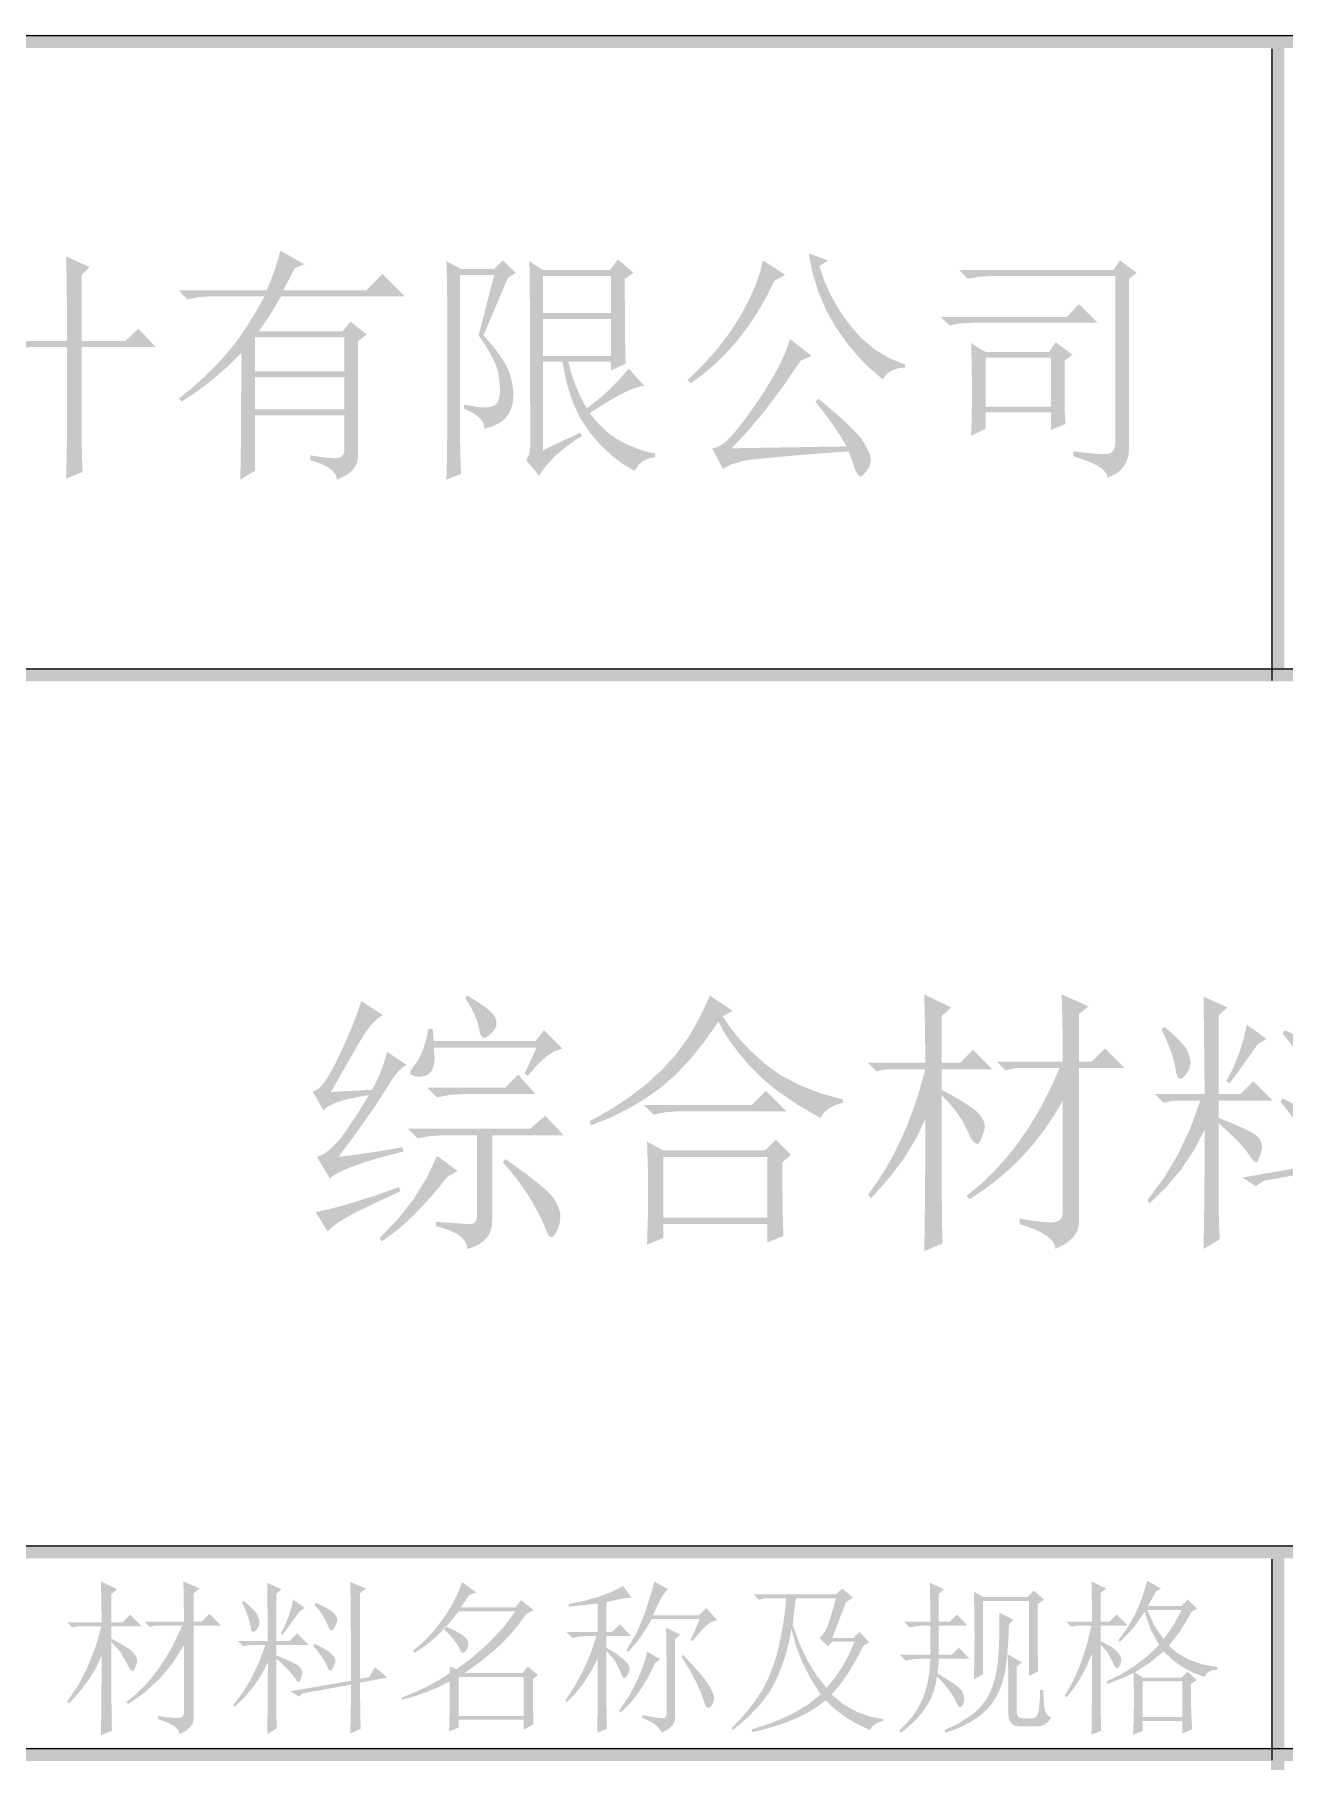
# Model space of a CAD drawing. Header units: millimetres. Extents: x 0 to 169, y 13 to 258.
# Drawn here: x 50.91 to 82.74, y 214.14 to 258.11 of the extents above; entities that cross this region are included whole.
import ezdxf

# ---------------------------------------------------------------- set-up
doc = ezdxf.new("R2010")
doc.units = ezdxf.units.MM

msp = doc.modelspace()

# ---------------------------------------------------------------- hatches: boundary and pattern name
h = msp.add_hatch(color=0)
h.dxf.hatch_style = 2
h.paths.add_polyline_path([(0, 257.767226), (168.994667, 257.767226), (168.994667, 258.105892), (0, 258.105892)])
h = msp.add_hatch(color=0)
h.dxf.hatch_style = 2
h.paths.add_polyline_path([(0.338667, 257.767226), (168.994667, 257.767226), (168.994667, 258.105892), (0.338667, 258.105892)])
h = msp.add_hatch(color=0)
h.dxf.hatch_style = 2
h.paths.add_polyline_path([(82.398306, 241.638226), (82.736969, 241.638226), (82.736969, 257.767226), (82.398306, 257.767226)])
h = msp.add_hatch(color=0)
h.paths.add_polyline_path([(48.891472, 252.334448), (48.913521, 252.406106), (49.164841, 252.286303), (49.373786, 252.175285), (49.541389, 252.073568), (49.668686, 251.98167), (49.762737, 251.894854), (49.829916, 251.808037), (49.870224, 251.721221), (49.88366, 251.634405), (49.860233, 251.485576), (49.795465, 251.386358), (49.72174, 251.331925), (49.685222, 251.3147), (49.622005, 251.333303), (49.563955, 251.389114), (49.510039, 251.482131), (49.459224, 251.612356), (49.358886, 251.797271), (49.231159, 251.979603), (49.075526, 252.158834)])
h.paths.add_polyline_path([(49.558443, 247.770385), (50.528582, 248.613745), (50.578191, 248.536575), (50.369913, 248.269375), (50.183211, 248.025753), (50.017954, 247.805515), (49.874013, 247.608466), (49.75126, 247.434413), (49.649565, 247.283163), (49.5688, 247.154521), (49.508833, 247.048293), (49.139519, 247.472729), (49.182927, 247.557565), (49.213933, 247.663587), (49.232537, 247.791314), (49.238738, 247.941262), (49.238738, 250.173684), (48.593816, 250.173684), (48.814302, 250.173684), (48.633779, 250.154391), (48.395378, 250.102026), (48.16938, 250.322512), (49.189128, 250.322512), (49.459224, 250.59812), (49.80649, 250.250854), (49.558443, 250.074465)])
h.paths.add_polyline_path([(51.741255, 250.300464), (51.74076, 250.696025), (51.73936, 251.055801), (51.737186, 251.379661), (51.734365, 251.667477), (51.731028, 251.91912), (51.727303, 252.13446), (51.723319, 252.313368), (51.719207, 252.455715), (52.314519, 252.18562), (52.116082, 251.987182), (52.116082, 250.300464), (53.229536, 250.300464), (53.554753, 250.620168), (54.001238, 250.151635), (52.116082, 250.151635), (52.116082, 247.891653), (52.120905, 247.414852), (52.13813, 246.971123), (51.719207, 246.800247), (51.727303, 247.164221), (51.734365, 247.479619), (51.73936, 247.747476), (51.741255, 247.968823), (51.741255, 250.151635), (50.478972, 250.151635), (50.848286, 250.151635), (50.556142, 250.131654), (50.280535, 250.074465), (50.054536, 250.300464)])
h = msp.add_hatch(color=0)
h.paths.add_polyline_path([(56.52404, 250.399682), (56.52404, 249.528762), (58.806071, 249.528762), (58.806071, 250.399682)])
h.paths.add_polyline_path([(56.52404, 249.379934), (56.52404, 248.564135), (58.806071, 248.564135), (58.806071, 249.379934)])
h.paths.add_polyline_path([(57.935151, 247.395559), (58.133589, 247.362572), (58.307221, 247.33837), (58.456049, 247.32347), (58.580073, 247.318389), (58.678172, 247.332772), (58.748883, 247.375577), (58.791688, 247.446288), (58.806071, 247.544387), (58.806071, 248.415307), (56.52404, 248.415307), (56.52404, 246.998684), (56.149214, 246.772686), (56.155146, 246.916906), (56.160496, 247.134765), (56.165201, 247.426522), (56.169195, 247.792434), (56.172414, 248.23276), (56.174793, 248.747759), (56.176268, 249.337689), (56.176774, 250.002807), (55.821327, 249.64624), (55.449859, 249.320678), (55.062889, 249.026123), (54.660932, 248.762573), (54.589274, 248.834231), (54.92431, 249.109236), (55.235574, 249.388891), (55.524101, 249.673715), (55.790924, 249.964222), (56.041124, 250.274109), (56.287706, 250.624303), (56.531189, 251.013771), (56.772087, 251.441479), (55.405073, 251.441479), (55.095014, 251.421498), (54.80976, 251.364309), (54.589274, 251.590307), (56.821696, 251.590307), (56.942619, 251.883657), (57.040804, 252.151169), (57.116252, 252.391809), (57.168962, 252.604543), (57.786323, 252.257278), (57.538276, 252.158059), (57.377046, 251.84111), (57.24062, 251.590307), (59.351774, 251.590307), (59.770698, 252.009231), (60.343962, 251.441479), (57.19101, 251.441479), (56.913336, 250.97019), (56.623259, 250.54851), (58.756462, 250.54851), (58.954899, 250.796557), (59.373823, 250.47134), (59.153337, 250.300464), (59.153337, 247.367998), (59.11923, 247.181963), (59.016911, 247.020733), (58.846379, 246.884307), (58.607634, 246.772686), (58.600894, 246.84555), (58.572321, 246.915313), (58.521786, 246.981975), (58.449159, 247.045537), (58.354312, 247.105999), (58.237114, 247.16336), (58.097437, 247.21762), (57.935151, 247.26878)])
h = msp.add_hatch(color=0)
h.paths.add_polyline_path([(63.858951, 250.868215), (63.858951, 249.925637), (65.59528, 249.925637), (65.59528, 250.868215)])
h.paths.add_polyline_path([(63.434516, 247.26878), (63.50893, 247.434833), (63.533734, 247.621557), (63.533608, 248.151564), (63.533239, 248.650177), (63.532644, 249.117396), (63.53184, 249.553222), (63.530841, 249.957655), (63.529665, 250.330694), (63.528327, 250.67234), (63.526844, 250.982592), (63.525232, 251.261451), (63.523507, 251.508917), (63.521685, 251.724989), (63.519782, 251.909668), (63.517814, 252.062953), (63.515798, 252.184845), (63.51375, 252.275343), (63.511686, 252.334448), (63.858951, 252.10845), (65.567719, 252.10845), (65.766156, 252.384057), (66.163031, 252.036792), (65.942545, 251.887964), (65.942814, 251.517713), (65.943665, 251.175948), (65.945161, 250.862735), (65.947368, 250.578138), (65.95035, 250.322221), (65.954172, 250.09505), (65.958899, 249.896688), (65.964594, 249.7272), (65.59528, 249.556323), (65.59528, 249.776809), (64.503873, 249.776809), (64.577082, 249.488455), (64.680262, 249.193899), (64.812382, 248.893142), (64.972406, 248.586184), (65.28057, 248.82691), (65.560829, 249.077455), (65.814215, 249.337301), (66.041764, 249.605932), (66.438639, 249.159448), (66.34097, 249.148596), (66.221598, 249.11604), (66.080521, 249.061779), (65.91774, 248.985815), (65.733256, 248.888147), (65.527067, 248.768774), (65.299174, 248.627697), (65.049576, 248.464917), (65.274886, 248.199214), (65.504329, 247.980536), (65.737906, 247.808368), (65.975618, 247.682191), (66.201789, 247.58702), (66.400054, 247.516137), (66.56938, 247.469026), (66.708734, 247.445168), (66.708734, 247.34595), (66.545609, 247.314944), (66.404188, 247.246731), (66.285504, 247.141311), (66.190592, 246.998684), (65.896209, 247.170336), (65.60906, 247.38798), (65.330179, 247.652133), (65.060601, 247.963311), (64.814707, 248.32806), (64.614805, 248.752238), (64.461412, 249.235326), (64.355045, 249.776809), (63.858951, 249.776809), (63.858951, 247.522339), (64.80153, 247.968823), (64.851139, 247.891653), (64.48527, 247.6424), (64.181412, 247.390047), (63.939567, 247.13356), (63.759733, 246.871905)])
h.paths.add_polyline_path([(62.221842, 250.449292), (62.618717, 251.987182), (61.747797, 251.987182), (61.747797, 248.117651), (61.749003, 247.789678), (61.753309, 247.482375), (61.76175, 247.193676), (61.775358, 246.921514), (61.400531, 246.772686), (61.406463, 246.95463), (61.411814, 247.186442), (61.416519, 247.46838), (61.420513, 247.800702), (61.423732, 248.183668), (61.426111, 248.617534), (61.427586, 249.102561), (61.428092, 249.639005), (61.427586, 250.173081), (61.426111, 250.65083), (61.423732, 251.072251), (61.420513, 251.437345), (61.416519, 251.746112), (61.411814, 251.998551), (61.406463, 252.194663), (61.400531, 252.334448), (61.775358, 252.13601), (62.618717, 252.13601), (62.839203, 252.356497), (63.16442, 252.036792), (62.965983, 251.910012), (62.343109, 250.449292), (62.506493, 250.264204), (62.649723, 250.088935), (62.773316, 249.922967), (62.877788, 249.765785), (62.960298, 249.605502), (63.025238, 249.438501), (63.071575, 249.264265), (63.098274, 249.082278), (63.104303, 248.903391), (63.088628, 248.738457), (63.050215, 248.586959), (62.988031, 248.44838), (62.893119, 248.32539), (62.757899, 248.221004), (62.583405, 248.135221), (62.37067, 248.068042), (62.34466, 248.211788), (62.249403, 248.345716), (62.083866, 248.470343), (61.847016, 248.586184), (61.847016, 248.685403), (62.019529, 248.653277), (62.164653, 248.63097), (62.281873, 248.617965), (62.37067, 248.613745), (62.483411, 248.620118), (62.573931, 248.639928), (62.642747, 248.674206), (62.690375, 248.723988), (62.747564, 248.85559), (62.767545, 249.032668), (62.755143, 249.238685), (62.717936, 249.506714), (62.668326, 249.677246), (62.569108, 249.891186), (62.42028, 250.148535)])
h.paths.add_polyline_path([(63.858951, 251.959622), (63.858951, 251.017043), (65.59528, 251.017043), (65.59528, 251.959622)])
h = msp.add_hatch(color=0)
h.paths.add_polyline_path([(68.663785, 247.571948), (71.590738, 247.621557), (71.435709, 247.878906), (71.25174, 248.154858), (71.038834, 248.449414), (70.796988, 248.762573), (70.868646, 248.834231), (71.08699, 248.654666), (71.283177, 248.488085), (71.457273, 248.334552), (71.609341, 248.194132), (71.739448, 248.06689), (71.847656, 247.952889), (71.934031, 247.852196), (71.998637, 247.764873), (72.089502, 247.61372), (72.155044, 247.481686), (72.194749, 247.367223), (72.208099, 247.26878), (72.179849, 247.124086), (72.097856, 246.98766), (72.001393, 246.885685), (71.938003, 246.849856), (71.911218, 246.861052), (71.880815, 246.893953), (71.847311, 246.947524), (71.811224, 247.020733), (71.717517, 247.288761), (71.640347, 247.494778), (71.077085, 247.45292), (70.577966, 247.414163), (70.143055, 247.378506), (69.772416, 247.34595), (69.466115, 247.316494), (69.224216, 247.290139), (69.046782, 247.266885), (68.93388, 247.246731), (68.648626, 247.159914), (68.437786, 247.048293), (68.167691, 247.571948), (68.273111, 247.591671), (68.390933, 247.651185), (68.521158, 247.751007), (68.663785, 247.891653), (68.825187, 248.080789), (69.012428, 248.325735), (69.226541, 248.626492), (69.468559, 248.983059), (69.700156, 249.35711), (69.890928, 249.709974), (70.041392, 250.041134), (70.152066, 250.350073), (70.697769, 249.925637), (70.422161, 249.80437), (69.968356, 249.143945), (69.52437, 248.551733), (69.089685, 248.027734)])
h.paths.add_polyline_path([(69.457535, 252.356497), (70.025286, 251.987182), (69.755191, 251.838354), (69.540992, 251.417719), (69.311807, 251.02402), (69.067636, 250.657322), (68.808479, 250.317689), (68.534335, 250.005187), (68.245206, 249.719879), (67.94109, 249.46183), (67.621988, 249.231106), (67.544818, 249.308276), (67.974852, 249.737104), (68.347525, 250.163349), (68.663354, 250.586493), (68.922856, 251.006019), (69.126547, 251.400741), (69.283213, 251.757739), (69.39337, 252.076496)])
h.paths.add_polyline_path([(71.116693, 252.356497), (70.896207, 252.207668), (71.025398, 251.825349), (71.197997, 251.44768), (71.414004, 251.075179), (71.67342, 250.708363), (71.97211, 250.369452), (72.30594, 250.088935), (72.674909, 249.867329), (73.079019, 249.705151), (73.079019, 249.627981), (72.894104, 249.609377), (72.736577, 249.553567), (72.606955, 249.460549), (72.505755, 249.330325), (72.169945, 249.618679), (71.857388, 249.938039), (71.568603, 250.288406), (71.304106, 250.669778), (71.069409, 251.083361), (70.877603, 251.531052), (70.728172, 252.013882), (70.620599, 252.532885)])
h = msp.add_hatch(color=0)
h.paths.add_polyline_path([(74.460806, 252.10845), (78.379946, 252.10845), (78.550823, 252.356497), (78.975259, 252.036792), (78.776821, 251.887964), (78.776821, 247.593997), (78.771912, 247.457065), (78.748916, 247.331566), (78.707833, 247.217566), (78.648664, 247.115128), (78.571407, 247.024318), (78.476064, 246.945199), (78.362635, 246.877837), (78.231118, 246.822295), (78.217435, 246.895934), (78.176427, 246.968023), (78.10816, 247.038561), (78.012699, 247.107549), (77.890107, 247.174987), (77.74045, 247.240874), (77.563792, 247.305211), (77.360198, 247.367998), (77.360198, 247.494778), (77.635203, 247.462652), (77.865249, 247.440345), (78.050853, 247.42734), (78.192533, 247.42312), (78.29468, 247.441723), (78.368922, 247.497534), (78.414225, 247.590551), (78.429556, 247.720776), (78.429556, 251.959622), (75.276604, 251.959622), (74.966546, 251.940329), (74.681292, 251.887964)])
h.paths.add_polyline_path([(73.98676, 250.917825), (77.189321, 250.917825), (77.509026, 251.243042), (77.983071, 250.768997), (74.78051, 250.768997), (74.463562, 250.749704), (74.212759, 250.697339)])
h.paths.add_polyline_path([(75.127776, 249.876028), (75.127776, 248.635793), (76.792446, 248.635793), (76.792446, 249.876028)])
h.paths.add_polyline_path([(77.139712, 248.762573), (77.144535, 248.46974), (77.16176, 248.189309), (76.792446, 248.040481), (76.792446, 248.486965), (75.127776, 248.486965), (75.127776, 248.068042), (74.758462, 247.891653), (74.766558, 248.082769), (74.77362, 248.333314), (74.778616, 248.64277), (74.78051, 249.01062), (74.778616, 249.385791), (74.77362, 249.717553), (74.766558, 250.005908), (74.758462, 250.250854), (75.127776, 250.024856), (76.742837, 250.024856), (76.913714, 250.272903), (77.338149, 249.953198), (77.139712, 249.80437)])
h = msp.add_hatch(color=0)
h.dxf.hatch_style = 2
h.paths.add_polyline_path([(0.338667, 241.638226), (168.994667, 241.638226), (168.994667, 241.976892), (0.338667, 241.976892)])
h = msp.add_hatch(color=0)
h.paths.add_polyline_path([(59.23183, 233.502288), (59.783045, 233.143998), (59.641452, 233.049947), (59.497791, 232.908354), (59.352064, 232.719218), (59.204269, 232.48254), (59.043039, 232.203401), (58.865272, 231.894807), (58.670968, 231.55624), (58.460128, 231.187184), (59.507437, 231.242306), (59.612685, 231.435662), (59.712765, 231.66054), (59.806644, 231.917458), (59.893288, 232.206932), (60.389382, 231.876203), (60.271474, 231.803856), (60.140646, 231.669497), (59.996383, 231.473127), (59.838167, 231.214745), (59.740218, 231.061793), (59.628188, 230.89237), (59.501947, 230.706539), (59.361365, 230.504366), (59.206315, 230.285915), (59.036665, 230.05125), (58.852288, 229.800436), (58.653054, 229.533538), (59.157502, 229.59865), (59.596321, 229.661696), (59.970028, 229.722674), (60.279139, 229.781585), (60.3067, 229.671342), (59.933617, 229.575493), (59.599938, 229.482292), (59.305792, 229.391805), (59.051307, 229.304095), (58.836613, 229.219227), (58.661839, 229.137266), (58.527114, 229.058277), (58.432568, 228.982323), (58.101839, 229.533538), (58.212426, 229.572812), (58.329215, 229.641025), (58.452205, 229.738177), (58.581396, 229.864267), (58.652451, 229.943332), (58.733325, 230.044101), (58.824017, 230.166574), (58.924527, 230.310752), (59.034857, 230.476633), (59.155004, 230.664219), (59.28497, 230.873508), (59.424755, 231.104502), (59.200479, 231.067801), (58.998941, 231.027934), (58.820141, 230.984838), (58.664078, 230.938448), (58.530753, 230.888699), (58.420165, 230.835526), (58.332315, 230.778865), (58.267203, 230.718651), (57.991595, 231.214745), (58.056213, 231.221441), (58.126126, 231.257981), (58.201466, 231.324234), (58.282362, 231.420072), (58.368941, 231.545366), (58.461334, 231.699986), (58.55967, 231.883804), (58.664078, 232.096689), (58.860535, 232.525604), (59.020301, 232.902842), (59.143894, 233.228403)])
h.paths.add_polyline_path([(58.074278, 228.127939), (58.516714, 228.229311), (59.017545, 228.368407), (59.577287, 228.545743), (60.196457, 228.761837), (60.224017, 228.651594), (59.619748, 228.377364), (59.07749, 228.111403), (58.841759, 227.982987), (58.646853, 227.861289), (58.492254, 227.744758), (58.377446, 227.631845)])
h.paths.add_polyline_path([(61.877663, 233.58497), (61.932785, 233.640092), (62.213732, 233.46844), (62.4275, 233.316942), (62.573056, 233.185081), (62.649365, 233.07234), (62.675375, 232.972174), (62.671413, 232.878726), (62.638513, 232.792512), (62.577707, 232.71405), (62.508632, 232.648938), (62.450927, 232.602429), (62.405624, 232.574524), (62.373757, 232.565222), (62.321994, 232.578744), (62.282117, 232.619655), (62.253609, 232.688471), (62.235953, 232.785708), (62.191598, 232.968729), (62.116753, 233.162602), (62.011936, 233.367843)])
h.paths.add_polyline_path([(63.393505, 231.655717), (63.696674, 232.317175), (61.078401, 232.317175), (61.095971, 232.161113), (61.099072, 232.023653), (61.087703, 231.904797), (61.061865, 231.804545), (61.024744, 231.723844), (60.979871, 231.663296), (60.927764, 231.622386), (60.868939, 231.600595), (60.762141, 231.578547), (60.69255, 231.573035), (60.587819, 231.586126), (60.499625, 231.628156), (60.476973, 231.666225), (60.492046, 231.730131), (60.545359, 231.818842), (60.637429, 231.931325), (60.727432, 232.077224), (60.807617, 232.267566), (60.878499, 232.503383), (60.940597, 232.785708), (61.05084, 232.785708), (61.078401, 232.48254), (63.669113, 232.48254), (63.889599, 232.758148), (64.358132, 232.289615), (64.157541, 232.224588), (63.944031, 232.087732), (63.717086, 231.879562), (63.476187, 231.600595)])
h.paths.add_polyline_path([(60.913036, 231.297427), (62.897411, 231.297427), (63.228141, 231.628156), (63.669113, 231.132062), (61.822542, 231.132062), (61.475276, 231.111392), (61.161083, 231.04938)])
h.paths.add_polyline_path([(60.416943, 230.250118), (63.531309, 230.250118), (63.91716, 230.580847), (64.385693, 230.084753), (62.566682, 230.084753), (62.566682, 227.962575), (62.562279, 227.818408), (62.536624, 227.687742), (62.489652, 227.570641), (62.421299, 227.46717), (62.331501, 227.377393), (62.220192, 227.301375), (62.087308, 227.23918), (61.932785, 227.190873), (61.920146, 227.284924), (61.882314, 227.372774), (61.81942, 227.454423), (61.731591, 227.529871), (61.618958, 227.599117), (61.481649, 227.662162), (61.319795, 227.719006), (61.133523, 227.769649), (61.133523, 227.879892), (61.455811, 227.857327), (61.710921, 227.839929), (61.897817, 227.828733), (62.015467, 227.824771), (62.087814, 227.838293), (62.13949, 227.879203), (62.170496, 227.948019), (62.180832, 228.045257), (62.180832, 230.084753), (61.326448, 230.084753), (60.979182, 230.064083), (60.66499, 230.002071)])
h.paths.add_polyline_path([(62.897411, 229.478417), (63.151918, 229.299875), (63.378002, 229.136319), (63.575665, 228.987749), (63.744905, 228.854165), (63.885723, 228.735568), (63.998119, 228.631957), (64.082094, 228.543332), (64.137646, 228.469693), (64.209993, 228.342483), (64.261669, 228.225091), (64.292675, 228.117001), (64.30301, 228.017696), (64.28234, 227.830283), (64.220328, 227.659406), (64.180193, 227.587059), (64.143158, 227.535383), (64.110257, 227.504377), (64.082524, 227.494042), (64.042389, 227.504377), (64.005354, 227.535383), (63.972454, 227.587059), (63.94472, 227.659406), (63.878402, 227.820809), (63.794514, 227.999782), (63.692023, 228.197358), (63.569894, 228.414571), (63.4252, 228.646168), (63.255701, 228.886549), (63.061398, 229.136233), (62.84229, 229.395734)])
h.paths.add_polyline_path([(61.161083, 229.561099), (61.684738, 229.175248), (61.436691, 229.037444), (61.211392, 228.758392), (60.990293, 228.50001), (60.773456, 228.262298), (60.560948, 228.045257), (60.352832, 227.848887), (60.149173, 227.673187), (59.950035, 227.518157), (59.755484, 227.383799), (59.700363, 227.466481), (60.172772, 227.957321), (60.57335, 228.470382), (60.902615, 229.005147)])
h = msp.add_hatch(color=0)
h.paths.add_polyline_path([(68.686495, 233.254241), (68.438448, 233.116437), (68.628617, 232.824035), (68.868396, 232.525948), (69.157784, 232.222694), (69.496781, 231.914788), (69.89469, 231.624453), (70.360811, 231.373908), (70.895146, 231.163671), (71.497693, 230.994259), (71.497693, 230.911576), (71.30649, 230.855938), (71.146293, 230.772395), (71.017102, 230.661979), (70.918917, 230.525726), (70.35039, 230.856627), (69.859894, 231.188562), (69.446913, 231.522564), (69.110931, 231.859667), (68.839026, 232.183333), (68.618282, 232.477028), (68.44818, 232.741783), (68.328205, 232.978634), (67.955101, 232.447314), (67.57993, 231.985757), (67.202692, 231.593447), (66.823387, 231.269866), (66.42944, 230.994), (66.007589, 230.745523), (65.556798, 230.524951), (65.076035, 230.3328), (65.048474, 230.443043), (65.565411, 230.729159), (66.042039, 231.041112), (66.479394, 231.37787), (66.878509, 231.738399), (67.24033, 232.136308), (67.565461, 232.585893), (67.854418, 233.087154), (68.107719, 233.640092)])
h.paths.add_polyline_path([(66.426512, 230.856455), (69.182589, 230.856455), (69.540878, 231.214745), (70.064533, 230.69109), (67.280896, 230.69109), (66.97566, 230.67042), (66.674559, 230.608408)])
h.paths.add_polyline_path([(66.922606, 229.533538), (66.922606, 227.990135), (69.568439, 227.990135), (69.568439, 229.533538)])
h.paths.add_polyline_path([(69.95429, 229.395734), (69.955496, 228.812996), (69.959802, 228.305706), (69.968243, 227.874897), (69.981851, 227.521602), (69.568439, 227.356238), (69.568439, 227.824771), (66.922606, 227.824771), (66.922606, 227.466481), (66.509194, 227.301116), (66.529176, 227.977044), (66.536755, 228.624033), (66.529176, 229.263443), (66.509194, 229.919389), (66.922606, 229.698903), (69.513318, 229.698903), (69.788925, 229.97451), (70.174776, 229.58866)])
h = msp.add_hatch(color=0)
h.paths.add_polyline_path([(75.99142, 227.962575), (76.281669, 227.913827), (76.523343, 227.882648), (76.715407, 227.868007), (76.856828, 227.868868), (76.958975, 227.890744), (77.033217, 227.940526), (77.07852, 228.019246), (77.093851, 228.127939), (77.093851, 230.966698), (76.868789, 230.583786), (76.623509, 230.220576), (76.357946, 229.877133), (76.072035, 229.55352), (75.765713, 229.249802), (75.438913, 228.966045), (75.091572, 228.702312), (74.723625, 228.458668), (74.640943, 228.541351), (75.003464, 228.838221), (75.346929, 229.166549), (75.671403, 229.526271), (75.976951, 229.917322), (76.263637, 230.339637), (76.531525, 230.793151), (76.780681, 231.277801), (77.011168, 231.793521), (75.881177, 231.793521), (75.63313, 231.738399), (75.412644, 231.958885), (77.093851, 231.958885), (77.086271, 232.825671), (77.06629, 233.667653), (77.755309, 233.364484), (77.507262, 233.171559), (77.507262, 231.958885), (77.837991, 231.958885), (78.16872, 232.289615), (78.664814, 231.793521), (77.507262, 231.793521), (77.507262, 227.852332), (77.469108, 227.655961), (77.354989, 227.480261), (77.165423, 227.325232), (76.900925, 227.190873), (76.886714, 227.280284), (76.844081, 227.366659), (76.773026, 227.450063), (76.673549, 227.53056), (76.54565, 227.608214), (76.389329, 227.683091), (76.204585, 227.755255), (75.99142, 227.824771)])
h.paths.add_polyline_path([(74.007045, 231.104502), (74.007112, 230.711889), (74.007325, 230.340197), (74.007699, 229.989417), (74.008251, 229.659543), (74.008996, 229.350565), (74.009952, 229.062475), (74.011133, 228.795266), (74.012557, 228.54893), (74.014239, 228.323458), (74.016196, 228.118842), (74.018444, 227.935074), (74.020998, 227.772147), (74.023875, 227.630052), (74.027091, 227.50878), (74.030663, 227.408325), (74.034606, 227.328677), (73.566073, 227.135752), (73.572005, 227.470593), (73.577356, 227.830111), (73.58206, 228.214174), (73.586054, 228.622655), (73.589273, 229.055424), (73.591653, 229.512351), (73.593128, 229.993308), (73.593634, 230.498165), (73.35196, 229.988463), (73.04104, 229.483929), (72.661908, 228.983529), (72.215595, 228.486229), (72.132913, 228.568911), (72.365694, 228.890091), (72.584393, 229.233557), (72.788881, 229.599372), (72.979029, 229.987602), (73.154707, 230.398311), (73.315787, 230.831564), (73.462139, 231.287426), (73.593634, 231.76596), (72.601446, 231.76596), (72.353399, 231.710839), (72.132913, 231.931325), (73.593634, 231.931325), (73.586054, 232.820159), (73.566073, 233.667653), (74.255092, 233.336924), (74.007045, 233.116437), (74.007045, 231.931325), (74.475578, 231.931325), (74.806307, 232.262054), (75.302401, 231.76596), (74.007045, 231.76596), (74.007045, 231.242306), (74.320204, 231.071687), (74.573419, 230.92329), (74.766689, 230.796596), (74.900014, 230.69109), (74.990878, 230.592819), (75.056421, 230.496098), (75.096126, 230.40041), (75.109476, 230.30524), (75.090183, 230.197753), (75.037818, 230.040656), (75.004917, 229.961936), (74.97305, 229.906987), (74.94325, 229.874775), (74.91655, 229.864267), (74.857639, 229.884938), (74.796661, 229.94695), (74.733616, 230.050303), (74.668503, 230.194997), (74.543447, 230.437876), (74.391518, 230.67042), (74.212717, 230.892628)])
h = msp.add_hatch(color=0)
h.paths.add_polyline_path([(81.063924, 228.127939), (81.069436, 227.816503), (81.091484, 227.43892), (80.678073, 227.190873), (80.689356, 227.864562), (80.698054, 228.595094), (80.703653, 229.381437), (80.705634, 230.222557), (80.431749, 229.701831), (80.106187, 229.215211), (79.728949, 228.763732), (79.300035, 228.348425), (79.244913, 228.431108), (79.658239, 228.980773), (80.021438, 229.587282), (80.333994, 230.249601), (80.595391, 230.966698), (79.906372, 230.966698), (79.658325, 230.911576), (79.437839, 231.132062), (80.705634, 231.132062), (80.678073, 233.612531), (81.28441, 233.336924), (81.063924, 233.143998), (81.063924, 231.132062), (81.615139, 231.132062), (81.945868, 231.462792), (82.441962, 230.966698), (81.063924, 230.966698), (81.063924, 230.525726), (81.411103, 230.384132), (81.683352, 230.265276), (81.880153, 230.169158), (82.00099, 230.095778), (82.073337, 230.029632), (82.125013, 229.955218), (82.156019, 229.872536), (82.166354, 229.781585), (82.151196, 229.698214), (82.111233, 229.561099), (82.084361, 229.488752), (82.061623, 229.437076), (82.04302, 229.40607), (82.02855, 229.395734), (81.985228, 229.407275), (81.938289, 229.442588), (81.888249, 229.502705), (81.835625, 229.58866), (81.703419, 229.762379), (81.53039, 229.953151), (81.317052, 230.161493), (81.063924, 230.387922)])
h.paths.add_polyline_path([(79.685885, 232.84083), (79.918343, 232.634985), (80.094474, 232.463247), (80.21376, 232.324582), (80.275686, 232.217957), (80.328051, 232.056037), (80.347344, 231.931325), (80.319094, 231.774917), (80.237101, 231.639181), (80.185338, 231.585351), (80.145461, 231.547541), (80.116953, 231.525234), (80.099297, 231.517913), (80.047534, 231.534622), (80.007657, 231.585437), (79.979149, 231.671392), (79.961493, 231.793521), (79.917137, 231.99816), (79.842293, 232.231737), (79.737476, 232.494253), (79.603203, 232.785708)])
h.paths.add_polyline_path([(82.74513, 232.758148), (83.00868, 232.639292), (83.220553, 232.530771), (83.38075, 232.432586), (83.489271, 232.344736), (83.561618, 232.26326), (83.613294, 232.184884), (83.6443, 232.110642), (83.654635, 232.041568), (83.629831, 231.912032), (83.555417, 231.749424), (83.508908, 231.670703), (83.4686, 231.615754), (83.434494, 231.583542), (83.406589, 231.573035), (83.365247, 231.588538), (83.323906, 231.635046), (83.282565, 231.712561), (83.241224, 231.821082), (83.154321, 232.017366), (83.033829, 232.225536), (82.879231, 232.445075), (82.690009, 232.675465)])
h.paths.add_polyline_path([(82.690009, 231.021819), (82.90593, 230.914246), (83.090329, 230.814425), (83.242688, 230.721838), (83.362491, 230.635969), (83.453356, 230.553286), (83.518899, 230.470604), (83.558603, 230.387922), (83.571953, 230.30524), (83.551283, 230.197753), (83.489271, 230.040656), (83.451116, 229.961936), (83.41968, 229.906987), (83.395478, 229.874775), (83.379028, 229.864267), (83.337687, 229.877789), (83.296345, 229.9187), (83.255004, 229.987516), (83.213663, 230.084753), (83.115478, 230.271736), (82.986287, 230.476805), (82.82609, 230.699445), (82.634887, 230.939137)])
h.paths.add_polyline_path([(84.233411, 229.450856), (84.232905, 230.046179), (84.231431, 230.620896), (84.229051, 231.175072), (84.225832, 231.708771), (84.221838, 232.222058), (84.217133, 232.714998), (84.211783, 233.187654), (84.205851, 233.640092), (84.867309, 233.364484), (84.619262, 233.171559), (84.619262, 229.533538), (85.005113, 229.61622), (85.25316, 230.029632), (85.776814, 229.58866), (84.619262, 229.368174), (84.619542, 229.053712), (84.620468, 228.759339), (84.622169, 228.484991), (84.624774, 228.230603), (84.628413, 227.996111), (84.633215, 227.781449), (84.639308, 227.586553), (84.646823, 227.411359), (84.205851, 227.218434), (84.225832, 228.272633), (84.233411, 229.285491), (82.221476, 228.927201), (82.00099, 228.789398), (81.67026, 229.009884)])
h.paths.add_polyline_path([(82.276597, 232.537661), (82.056111, 232.399858), (81.695754, 231.887227), (81.339531, 231.40767), (81.256849, 231.462792), (81.423161, 231.778965), (81.566219, 232.123561), (81.685505, 232.496062), (81.780503, 232.895951)])
h = msp.add_hatch(color=0)
h.dxf.hatch_style = 2
h.paths.add_polyline_path([(0.338667, 219.317976), (168.994667, 219.317976), (168.994667, 219.656639), (0.338667, 219.656639)])
h = msp.add_hatch(color=0)
h.dxf.hatch_style = 2
h.paths.add_polyline_path([(82.398306, 214.153309), (82.736969, 214.153309), (82.736969, 219.317976), (82.398306, 219.317976)])
h = msp.add_hatch(color=0)
h.paths.add_polyline_path([(54.060108, 215.303585), (54.23486, 215.275594), (54.379123, 215.257421), (54.493415, 215.24855), (54.57825, 215.248464), (54.640176, 215.260952), (54.685048, 215.290494), (54.71235, 215.337605), (54.721566, 215.402804), (54.721566, 217.106059), (54.440446, 216.658541), (54.109717, 216.258566), (53.729378, 215.906132), (53.299431, 215.601241), (53.249821, 215.650851), (53.467379, 215.829651), (53.673568, 216.027055), (53.868388, 216.243063), (54.051839, 216.477674), (54.223922, 216.730888), (54.384636, 217.002706), (54.533981, 217.293128), (54.671957, 217.602153), (53.993962, 217.602153), (53.845134, 217.56908), (53.712842, 217.701372), (54.721566, 217.701372), (54.70503, 218.726632), (55.118441, 218.544731), (54.969613, 218.428976), (54.969613, 217.701372), (55.16805, 217.701372), (55.366488, 217.899809), (55.664144, 217.602153), (54.969613, 217.602153), (54.969613, 215.237439), (54.946875, 215.119617), (54.878662, 215.014197), (54.764974, 214.921179), (54.605811, 214.840564), (54.571704, 214.944951), (54.469385, 215.043136), (54.298853, 215.13512), (54.060108, 215.220903)])
h.paths.add_polyline_path([(52.869483, 217.188741), (52.869741, 216.730113), (52.870516, 216.321611), (52.871808, 215.963235), (52.873617, 215.654985), (52.875942, 215.396861), (52.878784, 215.188863), (52.882143, 215.030992), (52.886019, 214.923247), (52.604899, 214.807491), (52.612134, 215.225037), (52.617302, 215.70046), (52.620402, 216.233761), (52.621436, 216.824939), (52.476742, 216.520048), (52.290707, 216.217224), (52.06333, 215.916468), (51.794613, 215.617778), (51.745003, 215.667387), (52.016822, 216.066329), (52.2535, 216.519015), (52.455038, 217.025444), (52.621436, 217.585616), (52.026123, 217.585616), (51.877295, 217.552543), (51.745003, 217.684835), (52.621436, 217.684835), (52.617302, 218.218136), (52.604899, 218.726632), (53.018311, 218.528194), (52.869483, 218.395903), (52.869483, 217.684835), (53.150602, 217.684835), (53.34904, 217.883273), (53.646696, 217.585616), (52.869483, 217.585616), (52.869483, 217.271424), (53.057671, 217.170138), (53.209169, 217.081254), (53.324494, 217.004773), (53.404161, 216.940694), (53.498557, 216.824939), (53.530941, 216.709184), (53.519228, 216.643727), (53.486844, 216.549332), (53.448948, 216.470094), (53.415186, 216.444601), (53.381079, 216.457003), (53.344906, 216.49421), (53.306665, 216.556222), (53.266358, 216.643038), (53.100993, 216.928292)])
h = msp.add_hatch(color=0)
h.paths.add_polyline_path([(57.069743, 215.402804), (57.073877, 215.216769), (57.08628, 214.989392), (56.838233, 214.840564), (56.845467, 215.245707), (56.850635, 215.683924), (56.853736, 216.155213), (56.854769, 216.659575), (56.690438, 216.347449), (56.495101, 216.055994), (56.268758, 215.785209), (56.01141, 215.535095), (55.978337, 215.584705), (56.227417, 215.915434), (56.445492, 216.279236), (56.63256, 216.676111), (56.788623, 217.106059), (56.375212, 217.106059), (56.226384, 217.072986), (56.094092, 217.205278), (56.854769, 217.205278), (56.838233, 218.693559), (57.202035, 218.528194), (57.069743, 218.412439), (57.069743, 217.205278), (57.400472, 217.205278), (57.59891, 217.403715), (57.896566, 217.106059), (57.069743, 217.106059), (57.069743, 216.841476), (57.278516, 216.756812), (57.441813, 216.685068), (57.559636, 216.62676), (57.631983, 216.582405), (57.706397, 216.499033), (57.731201, 216.394991), (57.722933, 216.345382), (57.698128, 216.2627), (57.66919, 216.188286), (57.648519, 216.163481), (57.594776, 216.19242), (57.532764, 216.279236), (57.454216, 216.383623), (57.350863, 216.498344), (57.222705, 216.623401), (57.069743, 216.758793)])
h.paths.add_polyline_path([(56.24292, 218.230538), (56.382533, 218.107634), (56.487522, 218.003851), (56.558405, 217.919704), (56.595698, 217.855712), (56.628082, 217.759938), (56.639795, 217.684835), (56.623259, 217.590439), (56.573649, 217.508446), (56.519906, 217.454014), (56.490967, 217.436788), (56.460995, 217.447123), (56.437224, 217.478129), (56.419654, 217.529806), (56.408285, 217.602153), (56.382447, 217.726176), (56.338005, 217.866736), (56.27496, 218.023832), (56.193311, 218.197465)])
h.paths.add_polyline_path([(58.078467, 218.180929), (58.236597, 218.109615), (58.363721, 218.044503), (58.459839, 217.985592), (58.524951, 217.932882), (58.599365, 217.837797), (58.62417, 217.750981), (58.608323, 217.673122), (58.563536, 217.574592), (58.513238, 217.495355), (58.475342, 217.469861), (58.425733, 217.507068), (58.376123, 217.618689), (58.324447, 217.737545), (58.2521, 217.862602), (58.159082, 217.99386), (58.045394, 218.131319)])
h.paths.add_polyline_path([(58.045394, 217.139132), (58.175705, 217.075053), (58.285862, 217.015109), (58.376382, 216.959298), (58.447781, 216.907622), (58.542177, 216.808403), (58.574561, 216.709184), (58.562158, 216.643727), (58.524951, 216.549332), (58.48361, 216.470094), (58.458806, 216.444601), (58.409196, 216.477674), (58.359587, 216.576892), (58.300676, 216.689547), (58.223161, 216.812537), (58.127043, 216.945862), (58.012321, 217.089523)])
h.paths.add_polyline_path([(58.971436, 216.196554), (58.970402, 216.899353), (58.967302, 217.552543), (58.962134, 218.156124), (58.954899, 218.710095), (59.351774, 218.544731), (59.202946, 218.428976), (59.202946, 216.246163), (59.434457, 216.295773), (59.583285, 216.543819), (59.897477, 216.279236), (59.202946, 216.146944), (59.20398, 215.782109), (59.20708, 215.464816), (59.212248, 215.195065), (59.219483, 214.972856), (58.954899, 214.857101), (58.967302, 215.48962), (58.971436, 216.097335), (57.764274, 215.882361), (57.631983, 215.799679), (57.433545, 215.93197)])
h.paths.add_polyline_path([(57.797347, 218.048637), (57.665056, 217.965955), (57.235108, 217.370642), (57.185498, 217.403715), (57.285751, 217.593885), (57.371533, 217.80059), (57.442847, 218.023832), (57.499691, 218.263611)])
h = msp.add_hatch(color=0)
h.paths.add_polyline_path([(63.43628, 217.899809), (63.244129, 217.638412), (63.048362, 217.40027), (62.849494, 217.185899), (62.648042, 216.995816), (62.250478, 216.668532), (61.865316, 216.394991), (63.337061, 216.394991), (63.469352, 216.560356), (63.733936, 216.345382), (63.601644, 216.246163), (63.601644, 215.617778), (63.618181, 215.088611), (63.370134, 214.956319), (63.370134, 215.204366), (61.716488, 215.204366), (61.716488, 215.005929), (61.468441, 214.90671), (61.475676, 215.171293), (61.480843, 215.386267), (61.483944, 215.551632), (61.484977, 215.667387), (61.484977, 216.180017), (61.192489, 216.033256), (60.893799, 215.907166), (60.588908, 215.801746), (60.277816, 215.716997), (60.26128, 215.766606), (60.604411, 215.905099), (60.922738, 216.055994), (61.21626, 216.219291), (61.484977, 216.394991), (61.484977, 216.560356), (61.666878, 216.49421), (62.055485, 216.788421), (62.460628, 217.144644), (62.840967, 217.544964), (63.15516, 217.965955), (61.716488, 217.965955), (61.44777, 217.633159), (61.170785, 217.345838), (60.885531, 217.103992), (60.592009, 216.907622), (60.542399, 216.957231), (60.730588, 217.110193), (60.915159, 217.28796), (61.096629, 217.490532), (61.275516, 217.717908), (61.441828, 217.959754), (61.584885, 218.205734), (61.704172, 218.455847), (61.79917, 218.710095), (62.162972, 218.445512), (61.981071, 218.379366), (61.861182, 218.201599), (61.766097, 218.065174), (63.15516, 218.065174), (63.303988, 218.247075), (63.618181, 217.999028)])
h.paths.add_polyline_path([(61.369222, 217.585616), (61.610034, 217.475115), (61.786768, 217.375465), (61.899422, 217.287185), (61.947998, 217.21079), (61.956956, 217.086077), (61.920437, 216.990304), (61.866005, 216.928292), (61.815707, 216.907622), (61.770231, 216.93656), (61.733024, 217.023377), (61.67618, 217.123629), (61.58833, 217.242485), (61.469475, 217.379944), (61.319613, 217.536007)])
h.paths.add_polyline_path([(61.716488, 216.295773), (61.716488, 215.303585), (63.370134, 215.303585), (63.370134, 216.295773)])
h = msp.add_hatch(color=0)
h.paths.add_polyline_path([(67.620003, 217.238351), (67.851514, 217.767517), (66.627816, 217.767517), (66.477954, 217.510169), (66.326026, 217.283826), (66.17203, 217.088489), (66.015967, 216.924158), (65.982894, 216.973767), (66.247477, 217.429209), (66.445915, 217.905321), (66.52343, 218.139846), (66.590609, 218.355251), (66.647453, 218.551018), (66.693962, 218.726632), (67.041227, 218.528194), (66.974048, 218.462049), (66.888265, 218.329757), (66.783879, 218.131319), (66.660889, 217.866736), (67.834977, 217.866736), (68.016878, 218.048637), (68.297998, 217.734444), (68.162262, 217.702061), (68.022391, 217.607665), (67.94789, 217.536265), (67.864605, 217.445745), (67.772018, 217.335589), (67.669613, 217.205278)])
h.paths.add_polyline_path([(67.008155, 215.369731), (67.007896, 215.798129), (67.007121, 216.182084), (67.005829, 216.521599), (67.00402, 216.816671), (67.001695, 217.067302), (66.998853, 217.273491), (66.995494, 217.435238), (66.991618, 217.552543), (67.35542, 217.370642), (67.223128, 217.254887), (67.223128, 215.287049), (67.206592, 215.154757), (67.156983, 215.055538), (67.057764, 214.968722), (66.892399, 214.873637), (66.805583, 214.993526), (66.710498, 215.088611), (66.578207, 215.171293), (66.379769, 215.253976), (66.396306, 215.320122), (66.629969, 215.27878), (66.802138, 215.253976), (66.913328, 215.245707), (66.964057, 215.253976), (66.996441, 215.299451)])
h.paths.add_polyline_path([(66.512061, 216.940694), (66.84279, 216.742257), (66.710498, 216.643038), (66.513094, 216.24823), (66.301221, 215.907166), (66.074878, 215.619845), (65.834066, 215.386267), (65.800993, 215.435877), (66.069711, 215.837575), (66.28055, 216.251675), (66.363233, 216.453127), (66.429378, 216.635459), (66.478988, 216.798154)])
h.paths.add_polyline_path([(67.421566, 216.858012), (67.655143, 216.610999), (67.843246, 216.399125), (67.985873, 216.222392), (68.083024, 216.080799), (68.147103, 215.965043), (68.190511, 215.865825), (68.213249, 215.783142), (68.215316, 215.716997), (68.187066, 215.617778), (68.138146, 215.551632), (68.091982, 215.514425), (68.066488, 215.502023), (68.00861, 215.53923), (67.967269, 215.650851), (67.884587, 215.882361), (67.768832, 216.146944), (67.607601, 216.452869), (67.388493, 216.808403)])
h.paths.add_polyline_path([(65.470264, 216.957231), (65.470522, 216.597046), (65.471297, 216.268901), (65.472589, 215.972795), (65.474398, 215.708728), (65.476723, 215.476701), (65.479566, 215.276713), (65.482925, 215.108765), (65.4868, 214.972856), (65.238753, 214.873637), (65.242629, 215.011872), (65.245988, 215.178528), (65.24883, 215.373607), (65.251156, 215.597107), (65.252964, 215.84903), (65.254256, 216.129374), (65.255032, 216.438141), (65.25529, 216.77533), (65.087858, 216.444601), (64.899756, 216.146944), (64.690983, 215.882361), (64.46154, 215.650851), (64.428467, 215.70046), (64.668246, 216.060128), (64.891488, 216.477674), (65.081657, 216.91589), (65.222217, 217.337569), (65.007243, 217.337569), (64.800537, 217.325167), (64.610368, 217.28796), (64.46154, 217.436788), (65.25529, 217.436788), (65.25529, 218.164392), (64.511149, 218.08171), (64.511149, 218.147856), (64.888043, 218.226404), (65.260802, 218.329757), (65.607379, 218.457914), (65.900212, 218.610877), (66.115186, 218.31322), (66.006665, 218.305986), (65.863005, 218.284282), (65.684204, 218.248108), (65.470264, 218.197465), (65.470264, 217.436788), (65.619092, 217.436788), (65.81753, 217.635226), (66.098649, 217.337569), (65.470264, 217.337569), (65.470264, 217.039913), (65.719, 216.891774), (65.905724, 216.747769), (65.974884, 216.67947), (66.024924, 216.614788), (66.055327, 216.553207), (66.065576, 216.49421), (66.053174, 216.432887), (66.015967, 216.350894), (65.970492, 216.284059), (65.933285, 216.2627), (65.907447, 216.275102), (65.879541, 216.312309), (65.849569, 216.374321), (65.81753, 216.461137), (65.672836, 216.733989)])
h = msp.add_hatch(color=0)
h.paths.add_polyline_path([(71.572217, 218.197465), (71.224951, 217.28796), (71.770655, 217.28796), (71.919483, 217.436788), (72.16753, 217.172205), (72.018701, 217.089523), (71.81923, 216.70815), (71.617692, 216.374321), (71.414087, 216.088033), (71.208415, 215.849288), (71.50676, 215.597796), (71.842313, 215.408316), (72.188889, 215.283604), (72.514795, 215.220903), (72.514795, 215.171293), (72.407308, 215.144422), (72.316358, 215.096879), (72.241944, 215.028666), (72.184066, 214.939783), (71.840934, 215.105148), (71.539144, 215.287049), (71.278695, 215.485486), (71.059587, 215.70046), (70.889313, 215.568427), (70.700952, 215.445178), (70.494505, 215.330715), (70.269971, 215.225037), (70.02735, 215.128144), (69.766642, 215.040035), (69.487848, 214.960712), (69.190967, 214.890174), (69.174431, 214.956319), (69.718067, 215.136153), (70.191423, 215.344926), (70.594499, 215.582638), (70.927295, 215.849288), (70.669947, 216.257532), (70.46014, 216.671977), (70.297876, 217.092623), (70.183155, 217.51947), (70.135698, 217.231116), (70.05982, 216.928292), (69.956037, 216.610999), (69.824865, 216.279236), (69.645978, 215.941272), (69.398362, 215.605375), (69.081499, 215.271546), (68.694873, 214.939783), (68.6618, 214.989392), (68.903646, 215.243727), (69.116553, 215.494443), (69.300521, 215.74206), (69.45555, 215.987092), (69.586895, 216.241254), (69.700152, 216.51557), (69.79584, 216.809522), (69.874474, 217.122595), (69.938467, 217.437822), (69.98954, 217.738579), (70.027178, 218.024866), (70.050863, 218.296684), (69.50516, 218.296684), (69.356332, 218.263611), (69.22404, 218.395903), (71.32417, 218.395903), (71.472998, 218.544731), (71.754118, 218.31322)])
h.paths.add_polyline_path([(70.894222, 217.28796), (70.965536, 217.350058), (71.030648, 217.437477), (71.089559, 217.550735), (71.142269, 217.690347), (71.32417, 218.296684), (70.29891, 218.296684), (70.28134, 218.173694), (70.261703, 218.019698), (70.239999, 217.834697), (70.216227, 217.618689), (70.387793, 217.146367), (70.588298, 216.721586), (70.817741, 216.344348), (71.076123, 216.014653), (71.294198, 216.28027), (71.485401, 216.56449), (71.649732, 216.867314), (71.787191, 217.188741), (71.224951, 217.188741), (71.109196, 217.072986)])
h = msp.add_hatch(color=0)
h.paths.add_polyline_path([(73.70542, 218.693559), (74.069222, 218.528194), (73.936931, 218.412439), (73.936931, 217.701372), (74.21805, 217.701372), (74.399951, 217.883273), (74.664535, 217.602153), (73.936931, 217.602153), (73.936931, 216.858012), (74.26766, 216.858012), (74.449561, 217.039913), (74.714144, 216.758793), (73.936931, 216.758793), (73.928662, 216.597563), (73.903858, 216.378455), (74.146737, 216.233761), (74.329671, 216.113872), (74.452661, 216.018787), (74.515707, 215.948507), (74.565316, 215.84102), (74.581852, 215.750069), (74.573584, 215.659119), (74.54878, 215.584705), (74.515707, 215.535095), (74.482634, 215.518559), (74.455762, 215.530961), (74.424756, 215.568168), (74.389616, 215.63018), (74.350342, 215.716997), (74.271794, 215.853422), (74.168441, 215.998116), (74.040283, 216.151079), (73.887321, 216.312309), (73.859416, 216.116972), (73.808773, 215.927836), (73.735392, 215.744902), (73.639274, 215.568168), (73.517318, 215.394536), (73.366423, 215.220903), (73.186589, 215.04727), (72.977816, 214.873637), (72.928207, 214.923247), (73.120443, 215.116516), (73.28374, 215.315987), (73.418099, 215.52166), (73.523519, 215.733533), (73.604134, 215.958842), (73.664079, 216.204822), (73.703353, 216.471472), (73.721957, 216.758793), (73.490446, 216.758793), (73.28374, 216.746391), (73.093571, 216.709184), (72.944743, 216.858012), (73.721957, 216.858012), (73.721957, 217.602153), (73.589665, 217.602153), (73.382959, 217.58975), (73.19279, 217.552543), (73.043962, 217.701372), (73.721957, 217.701372), (73.720923, 217.986625), (73.717822, 218.247075), (73.712655, 218.482719)])
h.paths.add_polyline_path([(76.450472, 218.147856), (76.450731, 217.828237), (76.451506, 217.539108), (76.452798, 217.280467), (76.454606, 217.052316), (76.456932, 216.854653), (76.459774, 216.68748), (76.463133, 216.550796), (76.467009, 216.444601), (76.235498, 216.312309), (76.235498, 218.230538), (75.06141, 218.230538), (75.06141, 216.361918), (74.829899, 216.229627), (74.842302, 216.750525), (74.846436, 217.321033), (74.842302, 217.903943), (74.829899, 218.462049), (75.077946, 218.329757), (76.202425, 218.329757), (76.351253, 218.495122), (76.615837, 218.263611)])
h.paths.add_polyline_path([(75.474821, 217.932882), (75.838623, 217.750981), (75.722868, 217.635226), (75.711499, 217.318019), (75.693929, 217.0282), (75.670158, 216.766286), (75.640186, 216.532795), (75.599964, 216.321869), (75.54579, 216.126963), (75.47818, 215.94756), (75.397651, 215.783142), (75.301533, 215.631386), (75.186811, 215.490998), (75.053486, 215.363013), (74.901557, 215.248464), (74.730939, 215.141063), (74.5412, 215.042447), (74.331825, 214.953133), (74.102295, 214.873637), (74.085759, 214.939783), (74.437158, 215.109282), (74.763753, 215.320122), (74.910601, 215.442078), (75.037294, 215.576437), (75.14435, 215.723198), (75.232286, 215.882361), (75.304547, 216.057027), (75.363889, 216.250297), (75.409795, 216.462171), (75.441748, 216.692648), (75.462419, 216.949996), (75.474821, 217.242485), (75.478955, 217.570113)])
h.paths.add_polyline_path([(75.706332, 215.353194), (75.706332, 216.229627), (75.702197, 216.589295), (75.689795, 216.874549), (76.053597, 216.659575), (75.921306, 216.560356), (75.921306, 215.386267), (75.933708, 215.321155), (75.970915, 215.274646), (76.032927, 215.246741), (76.119743, 215.237439), (76.318181, 215.237439), (76.384413, 215.253028), (76.434625, 215.30014), (76.469334, 215.379291), (76.489057, 215.490998), (76.509039, 215.738356), (76.516618, 215.965043), (76.5993, 215.965043), (76.604123, 215.741801), (76.621349, 215.535095), (76.641933, 215.443111), (76.678538, 215.365597), (76.730645, 215.302552), (76.797738, 215.253976), (76.727458, 215.159925), (76.64891, 215.092745), (76.562093, 215.052438), (76.467009, 215.039002), (75.987451, 215.039002), (75.864461, 215.058639), (75.776612, 215.11755), (75.723902, 215.215735)])
h = msp.add_hatch(color=0)
h.paths.add_polyline_path([(79.129378, 216.180017), (79.129378, 215.270512), (80.138102, 215.270512), (80.138102, 216.180017)])
h.paths.add_polyline_path([(80.353076, 216.113872), (80.355143, 215.793478), (80.361345, 215.493754), (80.37168, 215.214702), (80.386149, 214.956319), (80.138102, 214.857101), (80.138102, 215.171293), (79.129378, 215.171293), (79.129378, 214.923247), (78.881332, 214.824028), (78.894767, 215.126852), (78.902002, 215.48962), (78.903036, 215.912333), (78.897868, 216.394991), (78.579541, 216.250297), (78.219873, 216.113872), (78.203337, 216.180017), (78.559904, 216.349516), (78.902002, 216.560356), (79.229631, 216.812537), (79.54279, 217.106059), (79.327816, 217.507068), (79.178988, 217.949418), (78.8896, 217.544275), (78.550602, 217.188741), (78.500993, 217.221814), (78.739738, 217.546342), (78.943343, 217.908077), (79.111808, 218.307019), (79.245134, 218.743168), (79.592399, 218.544731), (79.460108, 218.462049), (79.369157, 218.296684), (79.26167, 218.098247), (80.121566, 218.098247), (80.270394, 218.263611), (80.518441, 218.032101), (80.369613, 217.949418), (80.228019, 217.697237), (80.084359, 217.469861), (79.938631, 217.267289), (79.790837, 217.089523), (80.029582, 216.887984), (80.315869, 216.729855), (80.649699, 216.615133), (81.031071, 216.543819), (81.031071, 216.477674), (80.917383, 216.466305), (80.824365, 216.432198), (80.752018, 216.375354), (80.700342, 216.295773), (80.418189, 216.398092), (80.150505, 216.539685), (79.89729, 216.720553), (79.658545, 216.940694), (79.319548, 216.667843), (78.930941, 216.411528), (79.129378, 216.279236), (80.121566, 216.279236), (80.270394, 216.428064), (80.501905, 216.21309)])
h.paths.add_polyline_path([(79.245134, 217.999028), (79.422901, 217.606287), (79.658545, 217.254887), (79.906592, 217.606287), (80.121566, 217.999028)])
h.paths.add_polyline_path([(78.054509, 215.750069), (78.055542, 215.611577), (78.058643, 215.427609), (78.06381, 215.198165), (78.071045, 214.923247), (77.822998, 214.824028), (77.835401, 215.828618), (77.839535, 216.891085), (77.700008, 216.567591), (77.546013, 216.275102), (77.377547, 216.013619), (77.194613, 215.783142), (77.145003, 215.816215), (77.361011, 216.200688), (77.546013, 216.626502), (77.700008, 217.093657), (77.822998, 217.602153), (77.459196, 217.602153), (77.310368, 217.56908), (77.178076, 217.701372), (77.839535, 217.701372), (77.835401, 218.180929), (77.822998, 218.726632), (78.203337, 218.544731), (78.054509, 218.428976), (78.054509, 217.701372), (78.286019, 217.701372), (78.46792, 217.883273), (78.74904, 217.602153), (78.054509, 217.602153), (78.054509, 217.205278), (78.211691, 217.125782), (78.336317, 217.053005), (78.428904, 216.987462), (78.489969, 216.92967), (78.55956, 216.825628), (78.583675, 216.72572), (78.571962, 216.65613), (78.539578, 216.582405), (78.505816, 216.527972), (78.484457, 216.510747), (78.457585, 216.522115), (78.426579, 216.556222), (78.391439, 216.613066), (78.352165, 216.692648), (78.219873, 216.932426), (78.054509, 217.122595)])
h = msp.add_hatch(color=0)
h.dxf.hatch_style = 2
h.paths.add_polyline_path([(0.338667, 214.153309), (168.994667, 214.153309), (168.994667, 214.491972), (0.338667, 214.491972)])
h = msp.add_hatch(color=0)
h.dxf.hatch_style = 2
h.paths.add_polyline_path([(0.338667, 214.153309), (168.994667, 214.153309), (168.994667, 214.491972), (0.338667, 214.491972)])
h = msp.add_hatch(color=0)
h.dxf.hatch_style = 2
h.paths.add_polyline_path([(82.398306, 12.706615), (82.736969, 12.706615), (82.736969, 214.153309), (82.398306, 214.153309)])

# ---------------------------------------------------------------- linework, layer by layer
at = {"color": 0, "lineweight": 0}
for points in [[(0.021167, 258.084726), (168.9735, 258.084726)], [(82.419472, 257.746059), (82.419472, 241.659392)], [(0.359833, 241.955726), (168.9735, 241.955726)], [(0.359833, 219.635476), (168.9735, 219.635476)], [(82.419472, 219.296809), (82.419472, 214.174476)], [(0.359833, 214.470809), (168.9735, 214.470809)]]:
    msp.add_lwpolyline(points, dxfattribs=at)

doc.saveas('drawing.dxf')
